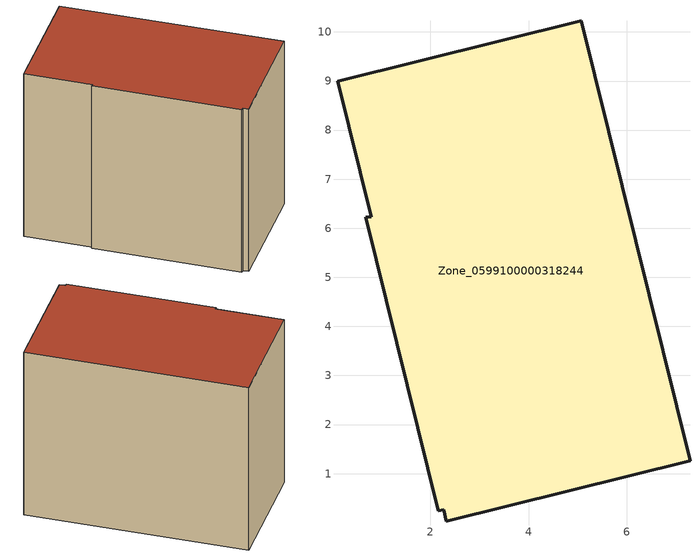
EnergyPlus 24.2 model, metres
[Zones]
Zone_0599100000318244
 floor ground (C_G): 5.07,10.23 7.29,1.26 2.33,0.03 2.27,0.26 2.16,0.24 0.68,6.23 0.79,6.24 0.11,9 z0
 wall outside (C_F): 7.29,1.26 5.07,10.23 0.11,9 0.79,6.24 0.68,6.23 2.16,0.24 2.27,0.26 2.33,0.03 7.29,1.26 z0:7.64
 roof outside (C_R): 0.68,6.23 2.16,0.24 2.27,0.26 2.33,0.03 7.29,1.26 5.07,10.23 0.11,9 0.79,6.24 z7.64
[BUILDING]
Pand.0599100000318244: North Axis=0; Terrain=City; Loads Convergence Tolerance Value=0.04; Temperature Convergence Tolerance Value=0.4; Solar Distribution=FullExterior; Maximum Number of Warmup Days=25; Minimum Number of Warmup Days=1
[Site:Location]
Rotterdam.The.Hague.AP_ZH_NLD Design_Conditions: Latitude=51.96; Longitude=4.45; Time Zone=1; Elevation=-4.5
[SITE:GROUNDTEMPERATURE:BUILDINGSURFACE]
18, 18, 18, 18, 18, 18, 18, 18, 18, 18, 18, 18
[MATERIAL] Thermal Absorptance=0.9; Solar Absorptance=0.7; Visible Absorptance=0.7
Name | Roughness | Thickness | Conductivity | Density | Specific Heat
G.TC.1975-1991 | MediumSmooth | 0.15 | 0.288461 | 540 | 1210
F.TC.1975-1991 | Rough | 0.3 | 0.230769 | 1920 | 840
R.TC.1975-1991 | MediumRough | 0.2 | 0.153846 | 1500 | 1000
[CONSTRUCTION]
C_G: G.TC.1975-1991
C_F: F.TC.1975-1991
C_R: R.TC.1975-1991
[ZONE]
Zone_0599100000318244: Type=1; Multiplier=1; Ceiling Height=Autocalculate; Volume=Autocalculate; Floor Area=autocalculate; Part of Total Floor Area=Yes
[ZONEINFILTRATION:DESIGNFLOWRATE]
Infil_Zone_0599100000318244: Zone or ZoneList or Space or SpaceList=Zone_0599100000318244; Schedule=AlwaysOn; Design Flow Rate Calculation Method=Flow/Area; Flow Rate per Floor Area=0.003; Constant Term Coefficient=1; Temperature Term Coefficient=0; Velocity Term Coefficient=0; Velocity Squared Term Coefficient=0
[HVACTEMPLATE:ZONE:IDEALLOADSAIRSYSTEM]
Zone_0599100000318244: Maximum Heating Supply Air Temperature=50; Minimum Cooling Supply Air Temperature=13; Maximum Heating Supply Air Humidity Ratio=0.0156; Minimum Cooling Supply Air Humidity Ratio=0.0077; Heating Limit=NoLimit; Cooling Limit=NoLimit; Dehumidification Control Type=ConstantSensibleHeatRatio; Cooling Sensible Heat Ratio=0.7; Dehumidification Setpoint=60; Humidification Control Type=None; Humidification Setpoint=30; Outdoor Air Method=None; Outdoor Air Flow Rate per Person=0.00944; Outdoor Air Flow Rate per Zone Floor Area=0; Outdoor Air Flow Rate per Zone=0; Demand Controlled Ventilation Type=None; Outdoor Air Economizer Type=NoEconomizer; Heat Recovery Type=None; Sensible Heat Recovery Effectiveness=0.7; Latent Heat Recovery Effectiveness=0.65
[ZONECONTROL:THERMOSTAT]
ThermostatControl_Zone_0599100000318244: Zone or ZoneList=Zone_0599100000318244; Control Type Schedule=DualSetpointControlType; Control 1=Thermostat_Zone_0599100000318244; Temperature Difference Between Cutout And Setpoint=0
[THERMOSTATSETPOINT:DUALSETPOINT]
Thermostat_Zone_0599100000318244: Heating Setpoint Temperature Schedule=HeatingSetpoint_Zone_0599100000318244; Cooling Setpoint Temperature Schedule=CoolingSetpoint_Zone_0599100000318244
[SCHEDULE:COMPACT]
HeatingSetpoint_Zone_0599100000318244: Through: 12/31, For: AllDays, Until: 24:00, 21
CoolingSetpoint_Zone_0599100000318244: Through: 12/31, For: AllDays, Until: 24:00, 24
DualSetpointControlType: Through: 12/31, For: AllDays, Until: 24:00, 4
AlwaysOn: Through: 12/31, For: AllDays, Until: 24:00, 1
